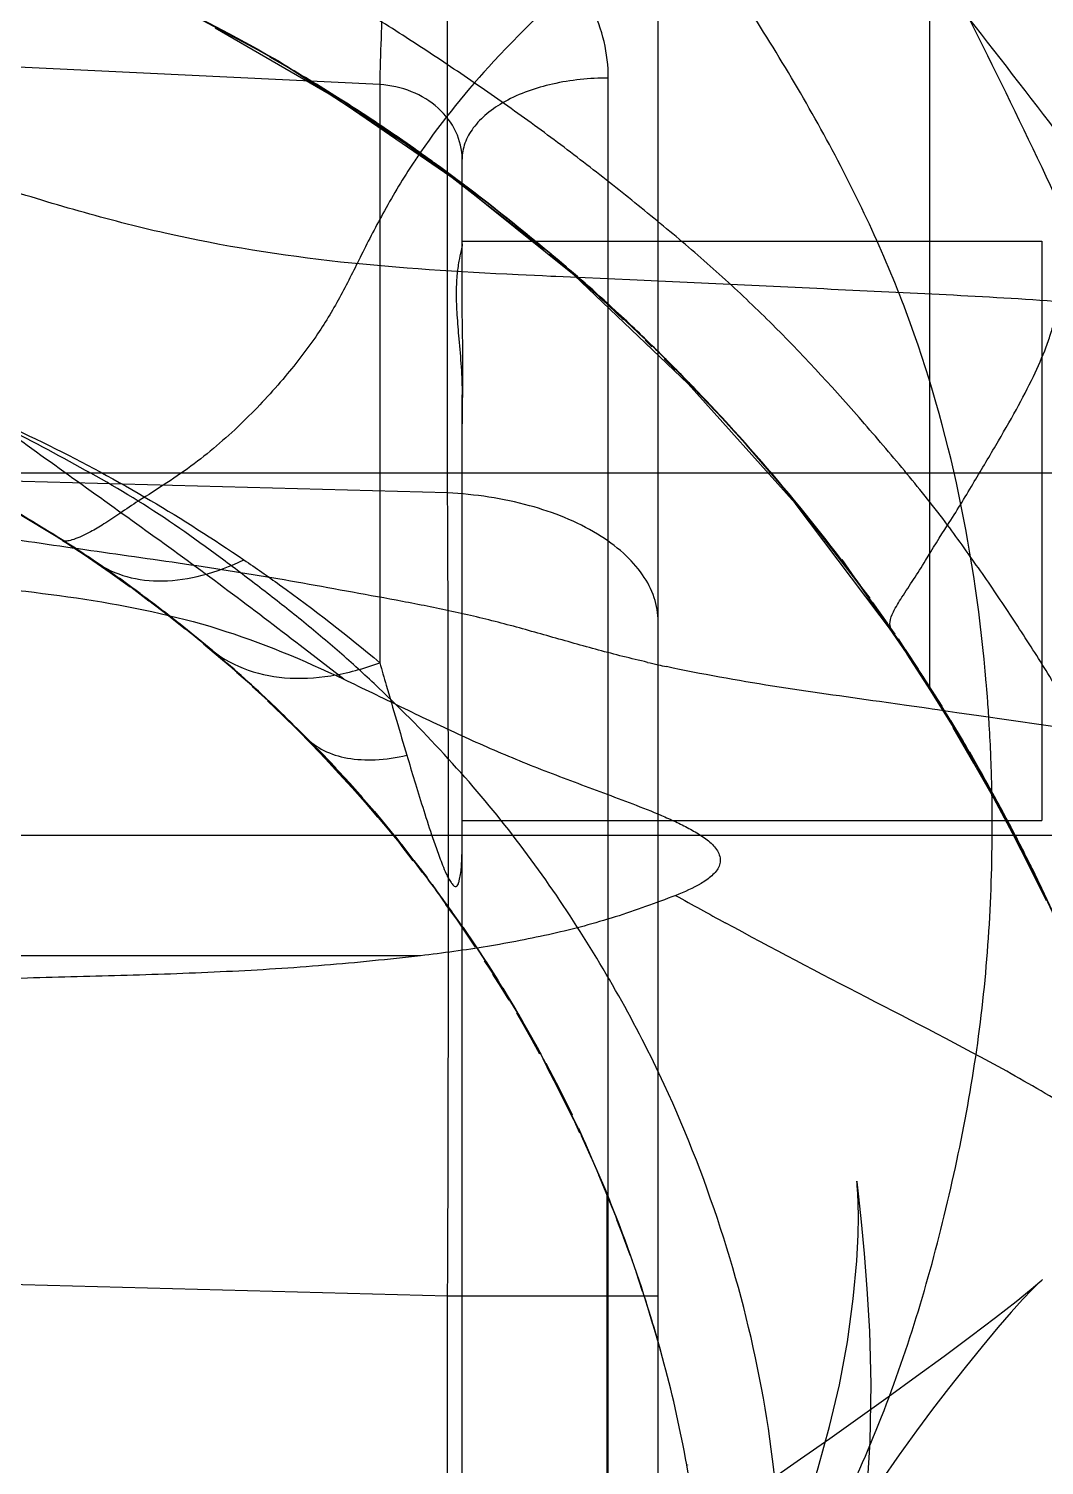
# Model space of a CAD drawing. Header units: millimetres. Extents: x 23075 to 24509, y -21593 to -20579.
# Drawn here: x 23391.332 to 23394.854, y -20906.005 to -20901.023 of the extents above; entities that cross this region are included whole.
import ezdxf

# ---------------------------------------------------------------- set-up
doc = ezdxf.new("R2010")
doc.units = ezdxf.units.MM
doc.header["$LTSCALE"] = 8
doc.layers.add('Cav-cor', color=30, linetype='Continuous')

# ---------------------------------------------------------------- blocks, each defined once
blk = doc.blocks.new('20160901.135302')
at = {"layer": 'Cav-cor', "color": 241}
for p, q in [((0.68, -13.5483), (0.68, 11.8188)), ((-0.0503, 5.9406), (-0.0503, 11.7619)), ((-0.6353, 7.4384), (-1.0196, 7.643)), ((1.622, 5.2671), (1.622, 7.6385)), ((-0.9254, 7.5946), (-0.8089, 7.5342)), ((-0.2857, 7.3566), (-4.02, 7.5376)), ((-0.4391, 7.3107), (-0.8566, 7.5527)), ((-0.7451, 7.4972), (-0.838, 7.548)), ((-0.6434, 7.4398), (-0.7876, 7.5211)), ((-0.6685, 7.4535), (-0.5641, 7.3936)), ((-0.5695, 7.3956), (-0.6441, 7.4401)), ((-0.6343, 7.4345), (-0.6435, 7.4398)), ((-0.6353, 7.4384), (-0.1381, 7.1158)), ((-0.5572, 7.3865), (-0.6166, 7.424)), ((-0.5071, 7.3559), (-0.5572, 7.3865)), ((-0.5361, 7.3769), (-0.4195, 7.3036)), ((-0.532, 7.3738), (-0.4676, 7.334)), ((0.5069, -1.9733), (0.5069, 7.3791)), ((-0.4624, 7.3312), (-0.385, 7.2818)), ((-0.2857, 7.3566), (-0.2857, 5.3517)), ((-0.0203, 7.0236), (-0.4391, 7.3107)), ((-0.4322, 7.3128), (-0.3471, 7.2571)), ((-0.3144, 7.236), (-0.4052, 7.2918)), ((-0.3754, 7.276), (-0.3041, 7.226)), ((-0.3401, 7.2526), (-0.241, 7.187)), ((-0.2958, 7.2232), (-0.2128, 7.1644)), ((0.0978, 6.9386), (-0.2954, 7.223)), ((-0.2522, 7.1938), (-0.163, 7.1333)), ((-0.1673, 7.1361), (-0.2287, 7.1784)), ((-0.2093, 7.1642), (-0.1257, 7.1035)), ((-0.1669, 7.1345), (-0.0803, 7.0743)), ((-0.15, 7.1136), (-0.1538, 7.1081)), ((-0.1381, 7.1158), (0.2837, 6.7866)), ((-0.0637, 7.0604), (-0.1377, 7.1147)), ((-0.0402, 7.0415), (-0.0892, 7.0798)), ((0, 6.6062), (0, 7.0981)), ((-0.0409, 7.0432), (0.0208, 6.9975)), ((0.3881, 6.6961), (-0.0203, 7.0236)), ((0.0002, 7.0135), (0.0441, 6.9793)), ((0.133, 6.911), (0.0754, 6.9561)), ((0.1969, 6.8596), (0.127, 6.9139)), ((0.2473, 6.8187), (0.1449, 6.9016)), ((0.2336, 6.8305), (0.2931, 6.7815)), ((0, 6.8141), (2.01, 6.8141)), ((0.3136, 6.7645), (0.2429, 6.8204)), ((0.3549, 6.7295), (0.2473, 6.8187)), ((2.01, 6.8141), (2.01, 4.8041)), ((0.3042, 6.7711), (0.3855, 6.7034)), ((0.4282, 6.664), (0.3329, 6.7469)), ((0.2787, 6.693), (0.1938, 6.697)), ((0.3078, 6.6917), (0.2787, 6.693)), ((0.3252, 6.6909), (0.3078, 6.6917)), ((0.4013, 6.6874), (0.3252, 6.6909)), ((0.375, 6.7103), (0.4165, 6.6717)), ((0.7842, 6.3184), (0.3881, 6.6961)), ((0.6065, 6.678), (0.4013, 6.6874)), ((0.4093, 6.68), (0.4814, 6.6177)), ((0.68, 6.6746), (0.6065, 6.678)), ((0.4193, 6.674), (0.454, 6.6434)), ((0.5281, 6.5737), (0.4282, 6.664)), ((0.443, 6.6498), (0.5555, 6.5499)), ((0.476, 6.62), (0.5511, 6.5548)), ((0.5081, 6.5904), (0.5597, 6.5411)), ((0.63, 6.4778), (0.5281, 6.5737)), ((0.5803, 6.5273), (0.6378, 6.471)), ((0.7157, 6.3941), (0.6277, 6.4815)), ((0.6576, 6.4477), (0.6344, 6.4702)), ((0.6613, 6.4492), (0.712, 6.3982)), ((0.6869, 6.424), (0.7564, 6.354)), ((0.7392, 6.3671), (0.7009, 6.4053)), ((0.9292, 6.1708), (0.7269, 6.3829)), ((0.734, 6.3768), (0.7896, 6.3193)), ((0.7564, 6.354), (0.8239, 6.2841)), ((0, -6.3648), (0, 6.2804)), ((1.1554, 5.9045), (0.7842, 6.3184)), ((0.8755, 6.2291), (0.8492, 6.2573)), ((0.9277, 6.1732), (0.8593, 6.2462)), ((0.9422, 6.157), (0.8991, 6.2036)), ((0.9856, 6.1083), (0.9011, 6.2012)), ((0.9422, 6.157), (0.9875, 6.1057)), ((1.0305, 6.0579), (0.9476, 6.1499)), ((1.1228, 5.9485), (0.9856, 6.1083)), ((1.0544, 6.0293), (0.9975, 6.0938)), ((1.0544, 6.0293), (1.1063, 5.9677)), ((-5.1255, 6.0101), (5.6971, 6.0101)), ((-0.0503, 5.9406), (-3.1636, 6.0239)), ((1.0759, 6.0047), (1.1414, 5.9253)), ((1.1533, 5.9115), (1.1063, 5.9677)), ((1.117, 5.9557), (1.1874, 5.8692)), ((1.2035, 5.8493), (1.1378, 5.9306)), ((-1.3472, 5.7521), (-1.5937, 5.9017)), ((1.4992, 5.448), (1.1554, 5.9045)), ((1.3768, 5.6243), (1.1674, 5.8944)), ((1.1757, 5.8841), (1.2295, 5.8177)), ((-1.4983, 5.8472), (-1.4369, 5.8094)), ((-1.3752, 5.7708), (-1.4872, 5.8379)), ((-1.4111, 5.7934), (-1.4742, 5.8315)), ((1.2377, 5.8071), (1.2035, 5.8493)), ((-1.3756, 5.7701), (-1.4214, 5.7996)), ((-1.4041, 5.7879), (-1.341, 5.7487)), ((-1.3264, 5.7388), (-1.3856, 5.7739)), ((-1.3815, 5.7734), (-1.2695, 5.6996)), ((-1.3773, 5.7706), (-1.3652, 5.7634)), ((-1.3122, 5.7289), (-1.369, 5.7652)), ((-1.3652, 5.7634), (-1.3563, 5.7573)), ((-1.3563, 5.7573), (-1.3424, 5.7493)), ((-1.3472, 5.7521), (-1.3231, 5.7355)), ((-1.341, 5.7487), (-1.3472, 5.7521)), ((-1.3424, 5.7493), (-1.333, 5.7425)), ((-1.329, 5.7397), (-1.3409, 5.7487)), ((-1.333, 5.7425), (-1.3264, 5.7388)), ((-1.3264, 5.7388), (-1.329, 5.7397)), ((-1.3227, 5.7352), (-1.287, 5.712)), ((-1.3222, 5.7361), (-1.2703, 5.7006)), ((-1.2869, 5.712), (-1.2695, 5.6996)), ((-1.2243, 5.6691), (-1.2762, 5.7056)), ((-1.2617, 5.6948), (-1.1851, 5.6414)), ((1.3536, 5.6557), (1.306, 5.7178)), ((1.3164, 5.7094), (1.622, 5.2671)), ((-1.1639, 5.6267), (-1.2016, 5.6521)), ((-1.1745, 5.6343), (-1.1888, 5.6444)), ((1.3404, 5.675), (1.3808, 5.619)), ((1.4052, 5.5858), (1.3524, 5.6564)), ((-1.1596, 5.6232), (-1.0864, 5.5663)), ((-1.1062, 5.5837), (-1.0657, 5.5545)), ((1.374, 5.6281), (1.4138, 5.5757)), ((1.4463, 5.5278), (1.3858, 5.612)), ((1.4561, 5.5147), (1.4079, 5.5815)), ((-1.0657, 5.5545), (-1.0157, 5.5141)), ((1.423, 5.5605), (1.4743, 5.489)), ((1.5784, 5.333), (1.4305, 5.5498)), ((-0.9949, 5.4978), (-1.0331, 5.5295)), ((-0.9983, 5.5023), (-0.9525, 5.4644)), ((1.496, 5.4566), (1.4463, 5.5278)), ((1.456, 5.5135), (1.5005, 5.4509)), ((-0.9615, 5.4728), (-0.8968, 5.4191)), ((-0.9525, 5.4644), (-0.9187, 5.437)), ((-0.9222, 5.4406), (-0.8686, 5.3957)), ((1.5389, 5.3929), (1.4921, 5.4612)), ((1.5099, 5.4336), (1.5037, 5.4418)), ((1.5211, 5.4191), (1.5099, 5.4336)), ((1.5117, 5.4347), (1.5632, 5.3553)), ((-0.8798, 5.4052), (-0.8346, 5.3664)), ((-0.4106, 5.2946), (-0.5613, 5.411)), ((1.5282, 5.4097), (1.5211, 5.4191)), ((1.5368, 5.3973), (1.5817, 5.3293)), ((1.6005, 5.3003), (1.5389, 5.3929)), ((1.625, 5.2543), (1.544, 5.3812)), ((-0.8376, 5.3694), (-0.7978, 5.3334)), ((-0.7524, 5.2939), (-0.7978, 5.3334)), ((1.5577, 5.3653), (1.6636, 5.2007)), ((1.5683, 5.3477), (1.5632, 5.3553)), ((1.5851, 5.324), (1.5683, 5.3477)), ((1.6526, 5.2171), (1.5784, 5.333)), ((-0.7212, 5.2656), (-0.7826, 5.318)), ((-0.7392, 5.2828), (-0.6862, 5.2329)), ((1.6376, 5.2417), (1.5817, 5.3275)), ((1.6214, 5.267), (1.599, 5.3035)), ((-0.6618, 5.2101), (-0.7285, 5.2691)), ((1.6741, 5.1837), (1.622, 5.2673)), ((1.7218, 5.1001), (1.625, 5.2543)), ((1.629, 5.255), (1.6267, 5.2587)), ((1.6376, 5.2417), (1.629, 5.255)), ((1.6481, 5.2245), (1.6376, 5.2417)), ((-0.6451, 5.1944), (-0.6818, 5.2297)), ((-0.6614, 5.2104), (-0.6347, 5.1848)), ((-0.6461, 5.1958), (-0.6138, 5.1647)), ((1.5412, 5.2034), (1.4474, 5.2168)), ((1.5938, 5.1959), (1.5412, 5.2034)), ((1.6172, 5.1925), (1.5938, 5.1959)), ((1.6303, 5.1907), (1.6172, 5.1925)), ((1.6484, 5.188), (1.6303, 5.1907)), ((1.6526, 5.2171), (1.6481, 5.2245)), ((1.6701, 5.1849), (1.6484, 5.188)), ((1.6542, 5.2137), (1.659, 5.2056)), ((1.659, 5.2056), (1.6621, 5.201)), ((1.6621, 5.201), (1.6636, 5.2007)), ((1.7157, 5.1784), (1.6701, 5.1849)), ((1.8228, 5.2179), (1.822, 5.2298)), ((-0.5867, 5.1382), (-0.6145, 5.1651)), ((-0.5595, 5.1113), (-0.5937, 5.1449)), ((1.6936, 5.1518), (1.7377, 5.0784)), ((1.7919, 5.1674), (1.7157, 5.1784)), ((2.412, 5.0786), (1.7919, 5.1674)), ((-0.5222, 5.0736), (-0.5676, 5.1191)), ((-0.4856, 5.0365), (-0.5391, 5.0905)), ((1.7751, 5.0039), (1.7027, 5.127)), ((-0.5222, 5.0736), (-0.4785, 5.0281)), ((-0.4856, 5.0365), (-0.4383, 4.9867)), ((1.7843, 4.9973), (1.7421, 5.0707)), ((1.7591, 5.0421), (1.8029, 4.9649)), ((-0.4462, 4.9941), (-0.39, 4.9341)), ((1.7695, 5.0202), (1.8477, 4.8825)), ((1.844, 4.8818), (1.7751, 5.0039)), ((1.8237, 4.9272), (1.7929, 4.9827)), ((-0.379, 4.9203), (-0.4186, 4.9639)), ((-0.39, 4.9341), (-0.3449, 4.8834)), ((1.8514, 4.8774), (1.8164, 4.9416)), ((-0.3413, 4.8746), (-0.3632, 4.9024)), ((-0.3498, 4.8872), (-0.3037, 4.8357)), ((1.8781, 4.8286), (1.8308, 4.9155)), ((1.9125, 4.762), (1.8352, 4.9044)), ((1.8377, 4.8811), (1.8375, 4.8968)), ((-0.2929, 4.816), (-0.3411, 4.8743)), ((-0.2868, 4.8109), (-0.3222, 4.8525)), ((1.838, 4.8653), (1.8377, 4.8811)), ((1.9089, 4.7609), (1.844, 4.8818)), ((1.9038, 4.781), (1.8651, 4.8524)), ((-0.2374, 4.7512), (-0.2937, 4.819)), ((-0.2714, 4.7925), (-0.2906, 4.8153)), ((-0.2316, 4.744), (-0.2625, 4.7843)), ((0, 4.8041), (2.01, 4.8041)), ((1.8825, 4.8199), (1.9264, 4.7379)), ((1.9404, 4.7101), (1.8888, 4.8055)), ((-5.5275, 4.7538), (5.7238, 4.7538)), ((-0.2338, 4.7511), (-0.1945, 4.6981)), ((1.9694, 4.6426), (1.9089, 4.7609)), ((-0.1698, 4.6648), (-0.2112, 4.7187)), ((-0.2093, 4.7202), (-0.1652, 4.6608)), ((-0.1372, 4.6245), (-0.1835, 4.6874)), ((1.9976, 4.5952), (1.9394, 4.7075)), ((1.9692, 4.6531), (1.9479, 4.6951)), ((-0.1674, 4.6656), (-0.1217, 4.6069)), ((-0.1446, 4.6368), (-0.1052, 4.5819)), ((2.0261, 4.5255), (1.9694, 4.6426)), ((1.9816, 4.6283), (1.9762, 4.6393)), ((2.0165, 4.5562), (1.9776, 4.6364)), ((-0.0772, 4.5472), (-0.1291, 4.6156)), ((1.9989, 4.5928), (1.9821, 4.6264)), ((2.0067, 4.5758), (2.0024, 4.5851)), ((-0.1036, 4.5824), (-0.0565, 4.5137)), ((-0.0341, 4.4875), (-0.0888, 4.5615)), ((-0.0163, 4.459), (-0.0565, 4.5137)), ((0.0072, 4.4283), (-0.0466, 4.5033)), ((0.0135, 4.4137), (-0.0252, 4.4729)), ((0.0397, 4.379), (-0.0034, 4.442)), ((0.003, 4.4336), (0.0463, 4.3704)), ((0.0464, 4.365), (0.0135, 4.4137)), ((-0.1445, 4.3356), (-11.1179, 4.3356)), ((0.0371, 4.3836), (0.0814, 4.3159)), ((0.0463, 4.3704), (0.0888, 4.3052)), ((0.1213, 4.2534), (0.0773, 4.3178)), ((0.083, 4.3145), (0.1238, 4.2503)), ((0.1174, 4.2605), (0.16, 4.1909)), ((0.1407, 4.2231), (0.1595, 4.1924)), ((0.1493, 4.209), (0.1792, 4.1597)), ((0.1776, 4.1624), (0.2085, 4.1099)), ((0.1951, 4.1329), (0.2116, 4.1044)), ((0.2478, 4.0404), (0.2261, 4.0788)), ((0.2268, 4.0778), (0.2648, 4.0105)), ((0.2552, 4.0272), (0.2723, 3.9959)), ((0.2648, 4.0105), (0.2951, 3.9476)), ((0.3798, 3.7847), (0.3646, 3.816)), ((0.4087, 3.7199), (0.3719, 3.8011)), ((0.4146, 3.7104), (0.3896, 3.7638)), ((0.4034, 3.7376), (0.4314, 3.6736)), ((0.4493, 3.6307), (0.414, 3.7112)), ((0.4196, 3.6996), (0.5025, 3.5093)), ((0.4244, 3.6918), (0.4465, 3.6396)), ((0.4736, 3.5768), (0.4428, 3.6469)), ((0.4919, 3.5337), (0.4587, 3.6117)), ((0.5072, 3.4947), (0.4742, 3.5743)), ((0.516, 3.4744), (0.4781, 3.5662)), ((0.5223, 3.457), (0.4929, 3.5306)), ((0.5025, -0.1361), (0.5025, 3.5093)), ((0.5143, 3.4776), (0.5429, 3.4058)), ((0.5528, 3.3788), (0.5343, 3.4291)), ((0.5719, 3.3281), (0.537, 3.4195)), ((0.5823, 3.2972), (0.5598, 3.3592)), ((0.5645, 3.3488), (0.5895, 3.2791)), ((0.5782, 3.3109), (0.6042, 3.2344)), ((-0.0503, 3.1553), (-3.1636, 3.2386)), ((0.6027, 3.2408), (0.6249, 3.1724)), ((0.68, 3.1553), (-0.0503, 3.1553)), ((-0.0503, -10.401), (-0.0503, 3.1553)), ((0.6744, 3.0123), (0.6863, 2.9705)), ((0.6863, 2.9705), (0.6965, 2.9332)), ((0.7815, 2.5701), (0.7816, 2.5692))]:
    blk.add_line(p, q, dxfattribs=at)
for points in [[(-0.8089, 7.5342), (-0.7114, 7.4802), (-0.6191, 7.4268), (-0.4947, 7.3517)], [(-0.0803, 7.0743), (0.0032, 7.0124), (0.0868, 6.9482), (0.1689, 6.8831), (0.2675, 6.8027)], [(-1.4853, 5.8384), (-1.5889, 5.8984), (-1.6898, 5.9548)], [(1.3404, 5.675), (1.2595, 5.7782), (1.2146, 5.8355)], [(-1.1509, 5.6138), (-1.2206, 5.6632), (-1.2962, 5.7149)], [(-1.2371, 5.6786), (-1.1973, 5.6505), (-1.1168, 5.5917)], [(-0.959, 5.4673), (-1.0235, 5.5183), (-1.0864, 5.5663)], [(-0.7721, 5.3123), (-0.8385, 5.3669), (-0.897, 5.4165)], [(1.6321, 5.2476), (1.7007, 5.1357), (1.7789, 5.0034)], [(-0.3364, 4.8666), (-0.3811, 4.9173), (-0.4272, 4.968), (-0.4744, 5.0187), (-0.5229, 5.0693), (-0.5726, 5.1197), (-0.6234, 5.1698), (-0.6754, 5.2197)], [(-0.3037, 4.8357), (-0.2664, 4.791), (-0.2074, 4.7168)], [(1.9125, 4.762), (1.98, 4.629), (2.0468, 4.4882), (2.1117, 4.3442), (2.1745, 4.1961)], [(0.1626, 4.1814), (0.1352, 4.2263), (0.1068, 4.2718)], [(0.2372, 4.0599), (0.1962, 4.1305), (0.16, 4.1909)], [(0.2697, 3.9946), (0.2433, 4.0424), (0.2162, 4.0903), (0.1893, 4.1366)], [(0.2907, 3.9628), (0.315, 3.9169), (0.3378, 3.8725), (0.3599, 3.8283), (0.3818, 3.7833)], [(0.3875, 3.7649), (0.3655, 3.8101), (0.3428, 3.8556), (0.3194, 3.9013), (0.2951, 3.9476)], [(0.9458, 1.7483), (0.9464, 1.7495), (0.958, 1.7748), (0.9837, 1.8337), (1.0205, 1.9236), (1.0622, 2.0325), (1.1047, 2.1508), (1.1481, 2.2791), (1.192, 2.4163), (1.235, 2.5594), (1.2743, 2.7034), (1.3083, 2.8475), (1.3362, 2.9969), (1.3565, 3.1462), (1.3684, 3.2769), (1.373, 3.3671), (1.3741, 3.43), (1.3734, 3.4773), (1.372, 3.5105), (1.3702, 3.5371), (1.3695, 3.5454)], [(1.3695, 3.5454), (1.3687, 3.5543), (1.3691, 3.551), (1.3748, 3.4997), (1.384, 3.4122), (1.3943, 3.3028)], [(1.3943, 3.3028), (1.4039, 3.1807), (1.4126, 3.0334), (1.4174, 2.8495), (1.4139, 2.65), (1.4013, 2.4498), (1.382, 2.2612), (1.3585, 2.0845), (1.3323, 1.9198), (1.3046, 1.7658), (1.2746, 1.6129), (1.2596, 1.5407)], [(0.6139, 3.2077), (0.6244, 3.1756), (0.6439, 3.1132)], [(1.2752, 2.6617), (1.4771, 2.8057), (1.5759, 2.8772), (1.672, 2.9474), (1.764, 3.0157), (1.8495, 3.0805), (1.9215, 3.1367), (1.9739, 3.1792), (2.004, 3.2049), (2.0109, 3.2109)], [(2.0109, 3.2109), (2.0131, 3.2129), (2.0026, 3.203), (1.977, 3.1776), (1.9439, 3.143), (1.9043, 3.0996), (1.8577, 3.0458), (1.8035, 2.9808), (1.7441, 2.9078), (1.6865, 2.835), (1.631, 2.7626), (1.5755, 2.6875), (1.5161, 2.6044)], [(0.6342, 3.1451), (0.6431, 3.1171), (0.6607, 3.0584)], [(0.6513, 3.0905), (0.6593, 3.064), (0.6752, 3.0091)], [(0.3165, 2.0289), (0.6624, 2.2477), (0.7676, 2.3155), (0.8705, 2.3832), (0.9723, 2.4515), (1.0734, 2.5206), (1.174, 2.5905), (1.2752, 2.6617)], [(1.5161, 2.6044), (1.318, 2.3203), (1.2543, 2.2284), (1.1978, 2.1455), (1.1467, 2.0689), (1.0912, 1.984), (1.036, 1.8982), (0.986, 1.8193)]]:
    blk.add_lwpolyline(points, dxfattribs=at)
for centre, radius, start, end in [((-4.1575, 1.3715), 7.0123, 59.92543, 60.20186), ((-3.9783, 1.6764), 6.6587, 57.78671, 59.85426), ((-3.6815, 2.1486), 6.1009, 55.75463, 57.78048), ((-3.7162, 2.1002), 6.1604, 54.83195, 55.74145), ((-3.8248, 1.9458), 6.3492, 54.23793, 54.83344), ((1.7972, 5.7855), 2.357, 145.8666, 146.4776), ((1.8171, 5.772), 2.3811, 145.4431, 145.7061), ((-3.9054, 1.8338), 6.4872, 53.79908, 54.23846), ((-4.5618, 0.9543), 7.5846, 50.28031, 53.72134), ((-4.3132, 1.2382), 7.2074, 50.12592, 50.35898), ((-4.0526, 1.6132), 6.7524, 45.48337, 50.03109), ((-4.0895, 1.5059), 6.8585, 49.89774, 50.12579), ((-3.3475, 2.3809), 5.7113, 47.0457, 49.8852), ((-3.8465, 1.8552), 6.4361, 45.25366, 46.98298), ((-4.0632, 1.6022), 6.7677, 45.27326, 45.48465), ((-4.3309, 1.3614), 7.1278, 45.10575, 45.28277), ((-3.9782, 1.6818), 6.6513, 37.26039, 45.31124), ((-4.2781, 1.4142), 7.0531, 44.42422, 45.10662), ((-4.2114, 1.4796), 6.9597, 43.96767, 44.42368), ((-4.1743, 1.5155), 6.9081, 43.77569, 43.94648), ((-3.9366, 1.7385), 6.5822, 40.5115, 43.80584), ((-3.6113, 2.0207), 6.1516, 39.46947, 40.4811), ((-318.905, 4.5479), 318.8577, 359.749751, 0.250249), ((-4.2371, 1.5093), 6.9598, 37.96383, 39.44677), ((-5.2504, 0.7155), 8.2469, 37.24845, 37.98125), ((-3.8387, 1.9011), 4.5858, 53.5899, 55.9264), ((1.7178, 5.5996), 0.266, 214.748, 216.3894), ((1.2653, 5.2184), 0.3251, 33.4807, 36.042), ((1.7758, 10.2592), 5.0353, 256.9985, 257.4276), ((1.8056, 10.3926), 5.172, 257.4272, 257.7548), ((-3.9227, 4.7973), 5.761, 4.30594, 4.82576), ((2.5191, 5.8313), 1.0603, 212.1623, 212.6896), ((-6.7334, -0.0274), 9.8904, 31.91302, 32.30417), ((-3.9663, 4.7941), 5.8046, 3.36725, 4.18754), ((-4.009, 4.7916), 5.8475, 2.30183, 3.367), ((-4.1026, 1.594), 4.9916, 37.4452, 44.5219), ((-4.0463, 4.79), 5.8847, 1.53862, 2.3022), ((-4.0654, 4.7895), 5.9039, 1.26532, 1.53889), ((-4.074, 4.7893), 5.9125, 1.04232, 1.26533), ((-4.0989, 4.7889), 5.9374, 359.98669, 0.7368), ((-4.1501, 1.6107), 6.8336, 26.37713, 28.15988), ((-4.1127, 4.7889), 5.9512, 359.74164, 359.98689), ((-3.4112, 1.9522), 6.0208, 27.97023, 28.13223), ((-3.0274, 2.156), 5.5863, 27.7966, 27.9702), ((-2.5508, 2.407), 5.0477, 27.422, 27.7996), ((-1.8787, 2.7552), 4.2906, 26.3771, 27.4272), ((-2.1979, 2.598), 4.6465, 26.0603, 26.3653), ((-3.7803, 1.7841), 6.4253, 23.34897, 26.45711), ((-4.103, 1.6016), 4.9873, 34.6447, 37.3734), ((-2.9086, 2.2515), 5.4372, 25.6961, 25.9218), ((-3.5642, 1.9362), 6.1647, 25.44781, 25.68543), ((10.3323, 21.7642), 19.7109, 240.88123, 241.45208), ((-6.2132, 0.6828), 9.0952, 24.88917, 25.3429), ((-3.938, 1.6869), 4.7999, 17.6217, 22.3136), ((-4.1183, 1.6283), 4.9895, 16.9585, 17.6366), ((-4.0154, 1.6591), 4.8821, 15.7483, 16.9646)]:
    blk.add_arc(centre, radius, start, end, dxfattribs=at)
for points, knots in [([(-3.62, 10.7859), (-2.9976, 10.7479), (-2.07, 10.6028), (-0.8827, 10.2518), (-0.0303, 9.9175), (0.7766, 9.5131), (1.5251, 9.0375), (2.1975, 8.4876), (2.7784, 7.8684), (3.2631, 7.1944), (3.6576, 6.4819), (3.9665, 5.7415), (4.195, 4.982), (4.3523, 4.211), (4.4503, 3.4342), (4.508, 2.6556), (4.5254, 2.1358), (4.5289, 1.876)], [0, 0, 0, 0, 0.137873, 0.206089, 0.273541, 0.340033, 0.405353, 0.469232, 0.531573, 0.592516, 0.652326, 0.711262, 0.769555, 0.827426, 0.885045, 0.942555, 1, 1, 1, 1]), ([(0.6927, 9.7543), (1.0876, 9.5522), (1.8404, 9.1016), (2.8267, 8.2603), (3.6136, 7.2796), (4.2061, 6.2106), (4.6177, 5.0861), (4.8654, 3.9314), (4.9904, 2.7665), (5.017, 1.9883), (5.0222, 1.5996)], [0, 0, 0, 0, 0.136032, 0.267909, 0.395437, 0.519506, 0.641146, 0.761316, 0.880783, 1, 1, 1, 1]), ([(5.9069, 6.5094), (5.8238, 6.6029), (5.6591, 6.7916), (5.4024, 7.0664), (5.1262, 7.3223), (4.8383, 7.5651), (4.5406, 7.7966), (4.1258, 8.0813), (3.6844, 8.3253), (3.2235, 8.526), (2.869, 8.6536), (2.5091, 8.7642), (2.1463, 8.865), (1.781, 8.9566), (1.2916, 9.0683), (0.9241, 9.1496), (0.6798, 9.2063)], [0, 0, 0, 0, 0.062284, 0.124737, 0.187149, 0.249653, 0.31224, 0.374869, 0.500059, 0.562585, 0.625068, 0.687566, 0.750055, 0.812564, 0.875099, 1, 1, 1, 1]), ([(1.6838, 5.829), (1.7141, 5.8758), (1.7695, 5.9681), (1.8491, 6.1018), (1.9208, 6.2252), (1.9798, 6.3388), (2.0195, 6.4284), (2.0432, 6.4975), (2.0583, 6.5488), (2.0733, 6.5996), (2.0909, 6.6491), (2.1113, 6.6993), (2.1423, 6.7772), (2.1736, 6.8656), (2.2229, 6.9573), (2.2731, 7.0307), (2.3306, 7.1069), (2.3922, 7.1879), (2.4579, 7.2731), (2.557, 7.3941), (2.702, 7.5498), (2.956, 7.8191), (3.15, 8.0317), (3.2841, 8.174)], [0, 0, 0, 0, 0.058197, 0.112469, 0.162569, 0.20737, 0.246208, 0.264839, 0.28358, 0.302106, 0.320134, 0.338499, 0.358681, 0.407788, 0.436253, 0.467226, 0.500588, 0.536036, 0.573493, 0.613078, 0.699343, 0.795712, 1, 1, 1, 1]), ([(1.6838, 5.829), (1.6383, 5.8895), (1.5434, 6.0076), (1.3478, 6.2386), (1.1431, 6.4621), (0.9245, 6.6716), (0.7534, 6.8212), (0.5777, 6.9651), (0.3992, 7.1056), (0.2169, 7.2411), (0.0308, 7.3714), (-0.1581, 7.4976), (-0.4135, 7.6603), (-0.6791, 7.8069), (-0.95, 7.9422), (-1.0862, 8.0082), (-1.1534, 8.0426)], [0, 0, 0, 0, 0.062495, 0.12499, 0.249964, 0.312438, 0.374941, 0.437464, 0.499961, 0.562473, 0.624985, 0.687495, 0.749999, 0.875025, 0.937656, 1, 1, 1, 1]), ([(-0.255, 8.0487), (-0.2629, 7.9247), (-0.2746, 7.6941), (-0.2839, 7.4633), (-0.2857, 7.3566)], [0, 0, 0, 0, 0.538021, 1, 1, 1, 1]), ([(0.5069, 7.3791), (0.5069, 7.4638), (0.4648, 7.6399), (0.2923, 7.8567), (0.0411, 8.0037), (-0.1548, 8.0438), (-0.255, 8.0487)], [0, 0, 0, 0, 0.228673, 0.470206, 0.728969, 1, 1, 1, 1]), ([(2.7045, 7.2258), (2.59, 7.3332), (2.3561, 7.5561), (2.1226, 7.7792), (2.0029, 7.8942)], [0, 0, 0, 0, 0.486072, 1, 1, 1, 1]), ([(0.4734, 7.7804), (0.3457, 7.6733), (0.1236, 7.4682), (-0.0674, 7.2336), (-0.1439, 7.1226)], [0, 0, 0, 0, 0.552997, 1, 1, 1, 1]), ([(1.8178, 5.2819), (1.7809, 5.7193), (1.6505, 6.3765), (1.2752, 7.1724), (1.0439, 7.5454), (0.9235, 7.7282)], [0, 0, 0, 0, 0.500351, 0.750401, 1, 1, 1, 1]), ([(1.7575, 7.5866), (1.8432, 7.4153), (2.009, 7.0792), (2.1643, 6.7379), (2.2329, 6.568)], [0, 0, 0, 0, 0.511041, 1, 1, 1, 1]), ([(2.412, 6.7141), (2.3125, 6.859), (2.0966, 7.1517), (1.8734, 7.4387), (1.7575, 7.5866)], [0, 0, 0, 0, 0.48333, 1, 1, 1, 1]), ([(0.5069, 7.3791), (0.442, 7.3794), (0.3182, 7.3669), (0.1755, 7.3177), (0.0863, 7.2588), (0.0379, 7.21), (0.0073, 7.1558), (0, 7.1168), (0, 7.0981)], [0, 0, 0, 0, 0.308962, 0.587187, 0.708016, 0.815474, 0.911362, 1, 1, 1, 1]), ([(0, 7.0981), (0, 7.1305), (-0.0157, 7.1978), (-0.0801, 7.2812), (-0.1743, 7.3384), (-0.248, 7.3544), (-0.2857, 7.3566)], [0, 0, 0, 0, 0.230683, 0.473307, 0.731346, 1, 1, 1, 1]), ([(0.1938, 6.697), (-0.0115, 6.707), (-0.4223, 6.7313), (-0.9313, 6.8121), (-1.3294, 6.916), (-1.7225, 7.0363), (-2.0184, 7.1262), (-2.2201, 7.1662)], [0, 0, 0, 0, 0.25001, 0.499979, 0.62495, 0.749976, 1, 1, 1, 1]), ([(-0.1678, 7.0872), (-0.204, 7.0325), (-0.2677, 6.9266), (-0.3477, 6.7706), (-0.4188, 6.625), (-0.5038, 6.4819), (-0.6174, 6.3358), (-0.7585, 6.1831), (-0.9279, 6.036), (-1.0569, 5.9532), (-1.1231, 5.9125)], [0, 0, 0, 0, 0.127931, 0.240438, 0.341856, 0.443728, 0.564098, 0.701927, 0.848489, 1, 1, 1, 1]), ([(-1.1231, 5.9125), (-1.2191, 5.9716), (-1.4163, 6.081), (-1.7166, 6.2365), (-2.0226, 6.3809), (-2.3351, 6.5111), (-2.6473, 6.6414), (-2.965, 6.7576), (-3.2851, 6.8669), (-3.5044, 6.9217), (-3.6153, 6.9422)], [0, 0, 0, 0, 0.125006, 0.249876, 0.374921, 0.5, 0.625075, 0.750001, 0.87497, 1, 1, 1, 1]), ([(-0.5613, 5.411), (-0.6444, 5.4751), (-0.811, 5.6019), (-1.1482, 5.8478), (-1.5715, 6.1482), (-2.0716, 6.5164), (-2.3939, 6.7751), (-2.5524, 6.9071)], [0, 0, 0, 0, 0.126418, 0.252191, 0.502496, 0.75153, 1, 1, 1, 1]), ([(0, 6.8044), (0, 6.7965), (-0.005, 6.7765), (-0.0125, 6.7402), (-0.0194, 6.6906), (-0.0215, 6.6285), (-0.0185, 6.5552), (-0.0081, 6.4381), (0, 6.3453), (0, 6.2804)], [0, 0, 0, 0, 0.044886, 0.116277, 0.211729, 0.330006, 0.469988, 0.629975, 1, 1, 1, 1]), ([(-4.02, 6.7162), (-3.8648, 6.7156), (-3.5546, 6.7029), (-2.9481, 6.6249), (-2.3617, 6.4872), (-1.8148, 6.2822), (-1.4353, 6.1117), (-1.0828, 5.9219), (-0.8629, 5.7804), (-0.757, 5.7086)], [0, 0, 0, 0, 0.134444, 0.268444, 0.529183, 0.653618, 0.773773, 0.889233, 1, 1, 1, 1]), ([(5.7436, 4.8239), (5.7436, 4.8688), (5.7204, 4.9834), (5.6319, 5.1745), (5.4677, 5.3999), (5.1354, 5.7198), (4.7026, 5.9766), (4.225, 6.1732), (3.7211, 6.3394), (3.0727, 6.494), (2.2787, 6.5977), (1.4794, 6.6375), (0.9465, 6.6623), (0.68, 6.6746)], [0, 0, 0, 0, 0.023584, 0.060413, 0.109869, 0.169085, 0.301571, 0.370648, 0.440222, 0.579929, 0.719899, 0.859945, 1, 1, 1, 1]), ([(0, 6.078), (0, 6.1757), (0.0037, 6.3155), (0.0018, 6.4916), (0, 6.57), (0, 6.6062)], [0, 0, 0, 0, 0.554862, 0.794377, 1, 1, 1, 1]), ([(-1.7997, 6.0134), (-1.7255, 5.9761), (-1.5821, 5.8995), (-1.4438, 5.8141), (-1.3772, 5.771)], [0, 0, 0, 0, 0.511595, 1, 1, 1, 1]), ([(0.68, 5.495), (0.68, 5.5228), (0.6699, 5.5808), (0.627, 5.6622), (0.5587, 5.7365), (0.4319, 5.828), (0.226, 5.9091), (0.0455, 5.9359), (-0.0503, 5.9406)], [0, 0, 0, 0, 0.090033, 0.186632, 0.293896, 0.413808, 0.689836, 1, 1, 1, 1]), ([(-1.1231, 5.9125), (-1.1445, 5.8983), (-1.1841, 5.8715), (-1.2386, 5.8347), (-1.2848, 5.8068), (-1.3222, 5.7886), (-1.3499, 5.778), (-1.3687, 5.7732), (-1.3794, 5.7724), (-1.3844, 5.7731), (-1.3856, 5.7739)], [0, 0, 0, 0, 0.256221, 0.476796, 0.656416, 0.794139, 0.891595, 0.952373, 0.985531, 1, 1, 1, 1]), ([(0.7006, 3.8895), (0.6037, 4.0982), (0.433, 4.4001), (0.1655, 4.775), (-0.0596, 5.0373), (-0.2622, 5.2417), (-0.4328, 5.3961), (-0.5653, 5.5066), (-0.7014, 5.613), (-0.8849, 5.7516), (-1.0257, 5.8517), (-1.1231, 5.9125)], [0, 0, 0, 0, 0.250032, 0.375059, 0.500105, 0.625103, 0.687565, 0.75005, 0.812607, 0.875227, 1, 1, 1, 1]), ([(0.643, 5.353), (0.5861, 5.3661), (0.4728, 5.3946), (0.3043, 5.4428), (0.1356, 5.4904), (-0.0351, 5.5308), (-0.2072, 5.5646), (-0.4373, 5.6064), (-0.7246, 5.6589), (-1.071, 5.7097), (-1.4174, 5.7582), (-1.7634, 5.8102), (-1.9941, 5.8453), (-2.1095, 5.8621)], [0, 0, 0, 0, 0.062518, 0.125076, 0.187632, 0.250171, 0.312764, 0.375397, 0.500557, 0.625412, 0.750231, 0.875122, 1, 1, 1, 1]), ([(1.4988, 5.4486), (1.4944, 5.4551), (1.4853, 5.4686), (1.4818, 5.4977), (1.498, 5.5352), (1.5275, 5.583), (1.5665, 5.6414), (1.6196, 5.7247), (1.6565, 5.7891), (1.6838, 5.829)], [0, 0, 0, 0, 0.05407, 0.108696, 0.191591, 0.325687, 0.49445, 0.669857, 1, 1, 1, 1]), ([(2.8901, 2.9887), (2.8525, 3.2455), (2.7673, 3.6271), (2.6289, 4.06), (2.539, 4.3038), (2.4399, 4.5439), (2.3014, 4.8377), (2.1484, 5.1244), (2.0127, 5.3459), (1.9073, 5.5098), (1.7981, 5.6712), (1.7221, 5.7766), (1.6838, 5.829)], [0, 0, 0, 0, 0.249873, 0.374883, 0.437393, 0.499902, 0.624922, 0.74994, 0.81245, 0.874971, 0.937482, 1, 1, 1, 1]), ([(-4.1395, 5.7551), (-3.982, 5.7481), (-3.667, 5.7349), (-3.1947, 5.7096), (-2.7223, 5.6855), (-2.25, 5.6608), (-1.7781, 5.6283), (-1.3078, 5.5798), (-0.8434, 5.4844), (-0.5523, 5.3618), (-0.4106, 5.2946)], [0, 0, 0, 0, 0.125109, 0.250217, 0.375326, 0.500434, 0.625539, 0.750625, 0.87557, 1, 1, 1, 1]), ([(-1.3856, 5.7739), (-1.3859, 5.774), (-1.3865, 5.7748), (-1.3849, 5.7752), (-1.3834, 5.7745), (-1.3822, 5.7738), (-1.3815, 5.7734)], [0, 0, 0, 0, 0.158952, 0.311853, 0.591357, 1, 1, 1, 1]), ([(-0.5437, 5.094), (-0.6044, 5.1559), (-0.7288, 5.2769), (-0.9262, 5.4461), (-1.1323, 5.6048), (-1.2743, 5.7048), (-1.3472, 5.7521)], [0, 0, 0, 0, 0.249996, 0.499852, 0.749238, 1, 1, 1, 1]), ([(-1.2695, 5.6996), (-1.2373, 5.6776), (-1.1621, 5.6434), (-1.0342, 5.6297), (-0.8953, 5.6515), (-0.8035, 5.6865), (-0.757, 5.7086)], [0, 0, 0, 0, 0.218945, 0.452697, 0.711643, 1, 1, 1, 1]), ([(-0.757, 5.7086), (-0.7153, 5.6803), (-0.5534, 5.5678), (-0.3982, 5.4459), (-0.2857, 5.3517)], [0, 0, 0, 0, 0.25591, 1, 1, 1, 1]), ([(1.6262, 5.2582), (1.5775, 5.3352), (1.4776, 5.4877), (1.3695, 5.6346), (1.3143, 5.7071)], [0, 0, 0, 0, 0.499936, 1, 1, 1, 1]), ([(-1.1168, 5.5917), (-1.099, 5.5786), (-1.0292, 5.5261), (-0.961, 5.4716), (-0.9107, 5.4302)], [0, 0, 0, 0, 0.253453, 1, 1, 1, 1]), ([(-0.8784, 5.4033), (-0.843, 5.3736), (-0.7591, 5.3246), (-0.612, 5.2926), (-0.4496, 5.3011), (-0.3407, 5.3312), (-0.2857, 5.3517)], [0, 0, 0, 0, 0.222952, 0.458923, 0.71684, 1, 1, 1, 1]), ([(-0.8784, 5.4033), (-0.8227, 5.3567), (-0.7081, 5.2568), (-0.5993, 5.1506), (-0.5438, 5.0941)], [0, 0, 0, 0, 0.478224, 1, 1, 1, 1]), ([(1.563, 5.3557), (1.5563, 5.3658), (1.5479, 5.38), (1.5391, 5.3938), (1.5368, 5.3973)], [0, 0, 0, 0, 0.742951, 1, 1, 1, 1]), ([(-0.2857, 5.3517), (-0.2783, 5.3257), (-0.2472, 5.2187), (-0.216, 5.1116), (-0.1918, 5.0307)], [0, 0, 0, 0, 0.242519, 1, 1, 1, 1]), ([(1.4474, 5.2168), (1.3238, 5.2344), (1.0765, 5.268), (0.8306, 5.3118), (0.7086, 5.3383)], [0, 0, 0, 0, 0.499966, 1, 1, 1, 1]), ([(-0.4106, 5.2946), (-0.3443, 5.2631), (-0.2127, 5.1989), (-0.0152, 5.1036), (0.1517, 5.0305), (0.2868, 4.9768), (0.3885, 4.9381), (0.4902, 4.9003), (0.5914, 4.8625), (0.6746, 4.8296), (0.7394, 4.801), (0.7862, 4.7781), (0.8299, 4.7524), (0.8686, 4.7244), (0.8915, 4.6931), (0.8964, 4.6655), (0.8923, 4.6456), (0.8812, 4.628), (0.8607, 4.607), (0.815, 4.5755), (0.7709, 4.5564), (0.7406, 4.5446)], [0, 0, 0, 0, 0.131729, 0.262757, 0.393293, 0.458454, 0.523523, 0.588446, 0.653102, 0.71723, 0.74894, 0.780155, 0.810622, 0.839796, 0.865659, 0.877524, 0.88907, 0.90121, 0.914224, 0.941611, 1, 1, 1, 1]), ([(1.6291, 5.2558), (1.6317, 5.2517), (1.6404, 5.2379), (1.6485, 5.2237), (1.6542, 5.2137)], [0, 0, 0, 0, 0.295851, 1, 1, 1, 1]), ([(1.6624, 5.2025), (1.6618, 5.2035), (1.6584, 5.2083), (1.6551, 5.2131), (1.6526, 5.2171)], [0, 0, 0, 0, 0.196661, 1, 1, 1, 1]), ([(1.8747, 4.8357), (1.858, 4.8668), (1.7899, 4.9915), (1.7175, 5.1138), (1.6613, 5.2046)], [0, 0, 0, 0, 0.248641, 1, 1, 1, 1]), ([(1.8984, 4.7911), (1.8426, 4.8953), (1.7654, 5.0329), (1.683, 5.1674), (1.6621, 5.201)], [0, 0, 0, 0, 0.749487, 1, 1, 1, 1]), ([(-0.5437, 5.0941), (-0.5253, 5.0752), (-0.4796, 5.0425), (-0.395, 5.0166), (-0.2966, 5.0124), (-0.2278, 5.0227), (-0.1918, 5.0307)], [0, 0, 0, 0, 0.212435, 0.442571, 0.703087, 1, 1, 1, 1]), ([(-0.1918, 5.0307), (-0.183, 5.0013), (-0.165, 4.9414), (-0.1364, 4.8496), (-0.1111, 4.77), (-0.0912, 4.7122), (-0.078, 4.6772), (-0.0678, 4.6489), (-0.058, 4.6241), (-0.0476, 4.6043), (-0.0393, 4.5906), (-0.0321, 4.5809), (-0.0259, 4.5752), (-0.0205, 4.5751), (-0.016, 4.5789), (-0.0124, 4.5857), (-0.0088, 4.5992), (-0.0051, 4.6183), (-0.0024, 4.6433), (-0.0005, 4.6799), (0, 4.7083), (0, 4.7275)], [0, 0, 0, 0, 0.14217, 0.289814, 0.445531, 0.528948, 0.573022, 0.618815, 0.66834, 0.695937, 0.722539, 0.742097, 0.752959, 0.759378, 0.765356, 0.778807, 0.79475, 0.829944, 0.868819, 0.91095, 1, 1, 1, 1]), ([(0.9762, 1.8036), (1.1136, 2.0245), (1.3046, 2.3665), (1.5025, 2.8482), (1.6207, 3.2206), (1.7141, 3.5998), (1.7861, 3.9837), (1.8283, 4.372), (1.8378, 4.632), (1.8384, 4.7621)], [0, 0, 0, 0, 0.249952, 0.375017, 0.499975, 0.62504, 0.750117, 0.875023, 1, 1, 1, 1]), ([(0.7406, 4.5446), (0.6712, 4.5182), (0.5311, 4.4664), (0.3123, 4.4088), (0.0864, 4.3656), (-0.0669, 4.3446), (-0.1445, 4.3356)], [0, 0, 0, 0, 0.244013, 0.491126, 0.743181, 1, 1, 1, 1]), ([(0, 4.4372), (0, 4.4376), (0.0017, 4.4342), (0.0034, 4.4328), (0.0076, 4.4263), (0.0127, 4.4191), (0.0194, 4.4093), (0.0308, 4.3926), (0.0478, 4.3671), (0.0711, 4.3317), (0.0976, 4.2906), (0.1265, 4.2446), (0.1688, 4.1757), (0.224, 4.0819), (0.2904, 3.9616), (0.3564, 3.8333), (0.3988, 3.7448), (0.4196, 3.6996)], [0, 0, 0, 0, 0.001554, 0.006315, 0.014196, 0.025108, 0.038963, 0.055652, 0.096816, 0.147111, 0.205074, 0.269474, 0.339181, 0.490575, 0.653578, 0.824237, 1, 1, 1, 1]), ([(3.7717, 1.332), (3.7718, 1.4281), (3.7624, 1.6216), (3.7165, 1.9091), (3.6339, 2.1896), (3.5109, 2.4543), (3.358, 2.7), (3.1838, 2.9252), (2.9941, 3.1303), (2.7916, 3.317), (2.5786, 3.4891), (2.3565, 3.6494), (2.1264, 3.7984), (1.8102, 3.9823), (1.4008, 4.1906), (1.075, 4.3615), (0.9126, 4.4499)], [0, 0, 0, 0, 0.064264, 0.129174, 0.194144, 0.259039, 0.323626, 0.387142, 0.449082, 0.510137, 0.571009, 0.632024, 0.693105, 0.754125, 0.876413, 1, 1, 1, 1]), ([(-0.1445, 4.3356), (-0.2551, 4.3228), (-0.4791, 4.2998), (-0.8186, 4.2787), (-1.1624, 4.2666), (-1.6228, 4.2554), (-2.0829, 4.241), (-2.5418, 4.2221), (-2.8839, 4.2028), (-3.2247, 4.1787), (-3.566, 4.1568), (-3.9084, 4.1408), (-4.2507, 4.1236), (-4.591, 4.102), (-4.8722, 4.0807), (-5.0662, 4.0603), (-5.1737, 4.0456), (-5.2506, 4.0327), (-5.3226, 4.0172), (-5.3868, 3.9985), (-5.4334, 3.9794), (-5.4628, 3.9613), (-5.4786, 3.9476), (-5.4891, 3.9329), (-5.4926, 3.9096), (-5.4677, 3.881), (-5.4224, 3.8591), (-5.3614, 3.8395), (-5.2909, 3.8231), (-5.2151, 3.8091), (-5.1362, 3.7969), (-5.0281, 3.7823), (-4.891, 3.7663), (-4.7251, 3.7489), (-4.5581, 3.7325), (-4.3904, 3.7169), (-4.2223, 3.702), (-4.0542, 3.6872), (-3.8875, 3.6718), (-3.7262, 3.6518), (-3.5782, 3.6233), (-3.4696, 3.5868), (-3.4011, 3.5486), (-3.3555, 3.5119), (-3.3196, 3.4536), (-3.333, 3.3901), (-3.3573, 3.3465), (-3.3932, 3.2989), (-3.4571, 3.2419), (-3.5569, 3.1807), (-3.6839, 3.1313), (-3.8305, 3.0933), (-3.9889, 3.0645), (-4.2065, 3.0312), (-4.48, 2.9869), (-4.8103, 2.9331), (-5.1453, 2.8942), (-5.3699, 2.8694), (-5.4822, 2.8549)], [0, 0, 0, 0, 0.033434, 0.067599, 0.102123, 0.136743, 0.205899, 0.240373, 0.274664, 0.308782, 0.342978, 0.377355, 0.411711, 0.445892, 0.479759, 0.496371, 0.50448, 0.512334, 0.519785, 0.526578, 0.5324, 0.53484, 0.536924, 0.538651, 0.540149, 0.543636, 0.548817, 0.555417, 0.562771, 0.570551, 0.57857, 0.586736, 0.603294, 0.620017, 0.636824, 0.653689, 0.670597, 0.687514, 0.704352, 0.720867, 0.736318, 0.749561, 0.755061, 0.759744, 0.767182, 0.774097, 0.77798, 0.782211, 0.79191, 0.803504, 0.817208, 0.832647, 0.848929, 0.86553, 0.898749, 0.932129, 0.966013, 1, 1, 1, 1]), ([(1.0996, 1.6622), (1.1105, 1.8523), (1.1174, 2.2338), (1.0583, 2.8039), (0.9181, 3.3596), (0.7809, 3.7165), (0.7006, 3.8895)], [0, 0, 0, 0, 0.249955, 0.499749, 0.749711, 1, 1, 1, 1]), ([(0.8228, 2.2817), (0.8076, 2.4005), (0.7718, 2.6369), (0.7158, 2.8695), (0.6834, 2.9842)], [0, 0, 0, 0, 0.501237, 1, 1, 1, 1]), ([(0.6801, 1.89), (0.5312, 1.9281), (0.3078, 1.9856), (0.0106, 2.0628), (-0.2102, 2.1202), (-0.4259, 2.1781), (-0.6343, 2.2352), (-0.8332, 2.2856), (-1.0147, 2.3295), (-1.1708, 2.3773), (-1.3052, 2.4299), (-1.4368, 2.4752), (-1.5777, 2.5155), (-1.7308, 2.5547), (-1.9555, 2.611), (-2.1278, 2.6586), (-2.247, 2.6847)], [0, 0, 0, 0, 0.151988, 0.228004, 0.303692, 0.377542, 0.448758, 0.517339, 0.580481, 0.633353, 0.678522, 0.723145, 0.77096, 0.823353, 0.879366, 1, 1, 1, 1])]:
    blk.add_open_spline(points, degree=3, knots=knots, dxfattribs=at)
blk.add_open_spline([(1.5989, 5.3035), (1.5945, 5.3105), (1.5898, 5.3173), (1.5851, 5.324)], degree=3, dxfattribs=at)

msp = doc.modelspace()

# ---------------------------------------------------------------- block references
at = {"layer": 'Cav-cor'}
msp.add_blockref('20160901.135302', (23392.8347, -20908.5737), dxfattribs=at)

doc.saveas('drawing.dxf')
